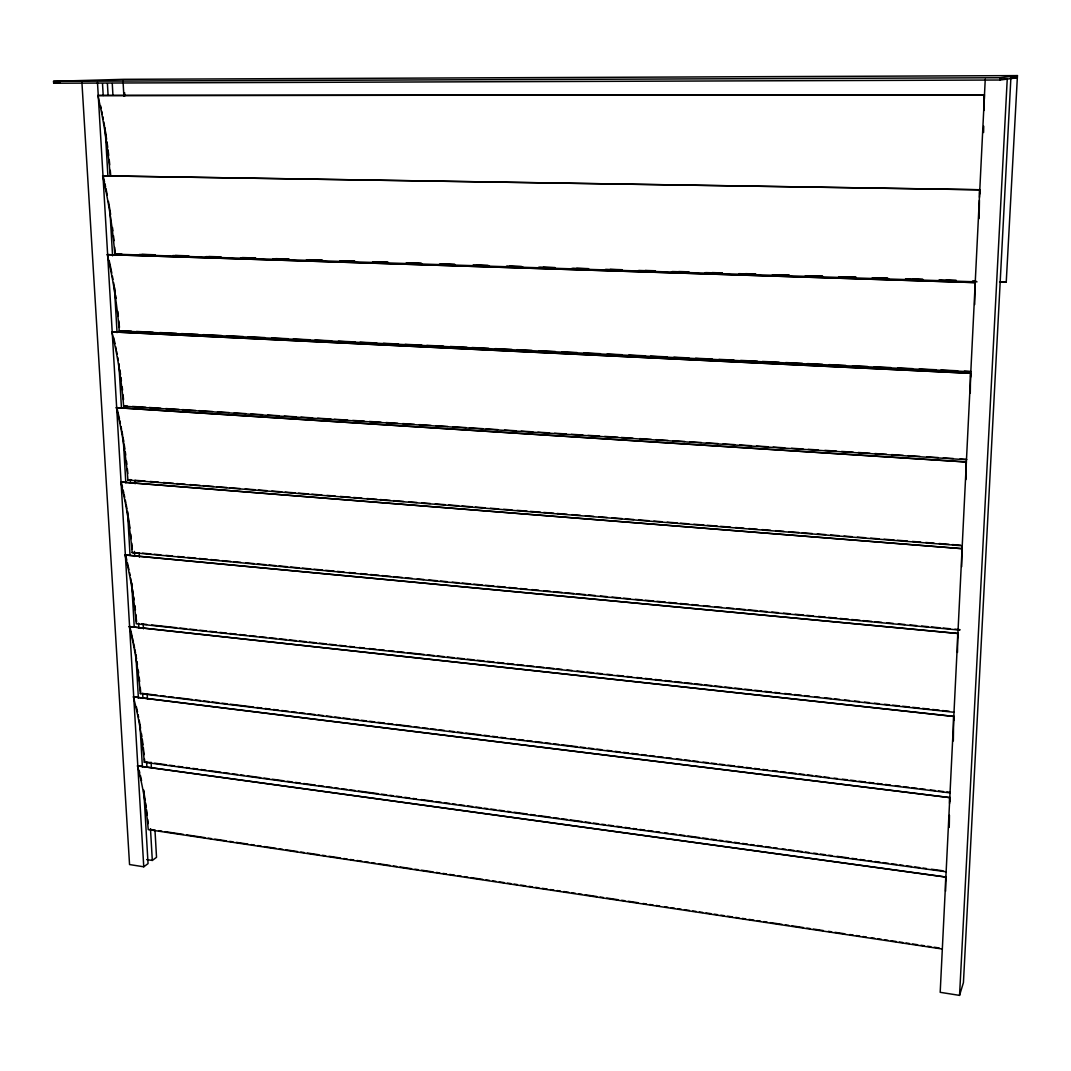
<?xml version="1.0" encoding="UTF-8"?>
<svg xmlns="http://www.w3.org/2000/svg" width="1071" height="1071" viewBox="0 0 1071 1071"><rect width="100%" height="100%" fill="white"/><g stroke="black" fill="none" stroke-linecap="round" stroke-linejoin="round"><path stroke-width="1.5" d="M985.253 79.147L940.191 992.322L959.549 995.387L963.431 982.589L1010.85 78.598M1017.45 75.613L123.861 79.321L53.55 81.316L53.67 83.217L1000.153 80.017L1000.274 77.741L1017.45 75.613L1006.231 282.222L999.551 282.008M959.549 995.387L1007.235 79.067L1000.943 79.093M945.586 891.192A403.258 50.35 -83.3 0 0 945.666 877.029L137.449 765.859A336.254 183.677 -74.4 0 1 148.24 829.61L942.293 949.013M949.562 803.397A403.901 52.251 -83.5 0 0 949.575 797.587L133.38 696.86A336.174 189.674 -75.6 0 1 144.317 762.244L946.121 871.767M953.324 740.958A405.213 54.152 -83.8 0 0 953.578 716.405L129.23 626.562A336.535 195.685 -77 0 1 140.341 693.633L950.031 792.875M957.487 652.426A407.288 56.053 -84.2 0 0 957.675 633.456L124.999 554.965A337.419 201.643 -78.7 0 1 136.271 623.764L954.02 712.282M961.678 566.666A410.26 57.928 -84.5 0 0 961.852 548.66L120.688 482.004A338.971 207.453 -80.6 0 1 132.148 552.596L959.763 630.096M965.948 479.594A414.249 59.762 -84.9 0 0 966.136 461.962L116.311 407.649A341.341 213.009 -82.8 0 1 127.931 480.089L962.267 545.782M970.272 393.003A419.39 61.516 -85.4 0 0 970.513 373.297L111.826 331.876A344.675 218.189 -85.3 0 1 123.634 406.217L966.537 459.74M974.69 304.485A425.843 63.162 -85.8 0 0 974.985 282.597L107.274 254.617A349.119 222.888 -87.9 0 1 119.256 330.912L970.902 371.771M977.033 281.847L114.798 254.162A354.849 226.998 89.3 0 0 102.615 175.845L979.563 189.781A433.768 64.702 -86.3 0 1 979.47 197.318M984.035 110.46A443.314 66.107 -86.8 0 0 984.236 94.797L97.876 95.506A361.971 230.452 86.5 0 1 110.259 175.925L110.728 175.711A361.811 230.225 86.5 0 0 110.259 170.302M144.317 762.244L144.746 761.829A335.999 189.527 -75.6 0 0 144.491 758.964M1006.231 282.222L999.765 281.78M140.341 693.633L140.756 693.245A336.361 195.538 -77 0 0 140.247 687.408M132.148 552.596L139.23 552.877M81.918 82.373L129.551 864.551L143.755 866.8L148.052 863.614L143.755 790.144M146.647 859.558L152.31 860.441L156.527 857.309L155 830.627M127.931 480.089L131.706 480.036M123.634 406.217L127.422 406.123M119.256 330.912L131.398 331.207M114.798 254.162L121.947 254.148M1000.153 80.017L1017.115 77.768L1010.422 77.781M53.67 83.217L60.284 83.016M53.55 81.316L1000.274 77.741M97.876 95.506L984.236 94.797M102.615 175.845L979.925 189.741M141.974 254.363L155.349 254.791M175.416 255.434L188.791 255.862M208.858 256.505L220.559 256.879M242.3 257.576L255.674 258.004M275.742 258.647L289.116 259.075M309.184 259.718L322.558 260.146M342.626 260.775L354.327 261.15M376.068 261.846L387.769 262.221M409.51 262.917L421.211 263.292M442.952 263.988L454.653 264.363M476.394 265.059L488.095 265.434M509.836 266.13L521.55 266.505M543.278 267.188L554.992 267.563M576.72 268.259L588.434 268.634M610.162 269.33L621.876 269.705M645.278 270.454L655.318 270.776M678.719 271.525L688.76 271.847M712.161 272.596L722.202 272.918M745.603 273.654L755.644 273.975M779.045 274.725L789.086 275.046M812.487 275.796L822.528 276.117M845.929 276.867L855.97 277.188M879.385 277.938L887.739 278.206M912.827 279.009L922.854 279.33M946.269 280.067L956.296 280.388M139.391 254.483L154.425 254.965M172.792 255.554L187.827 256.036M206.194 256.625L221.228 257.107M241.27 257.736L254.63 258.165M273.011 258.754L288.032 259.236M306.413 259.825L321.447 260.307M339.815 260.896L354.849 261.378M373.217 261.967L388.251 262.449M406.619 263.038L421.653 263.52M440.02 264.109L455.055 264.591M473.436 265.166L488.456 265.648M506.837 266.237L521.872 266.719M538.566 267.255L555.273 267.79M571.968 268.326L588.675 268.861M605.383 269.397L622.077 269.932M638.785 270.468L655.479 271.003M672.186 271.539L688.894 272.061M705.588 272.596L722.296 273.132M738.99 273.667L755.698 274.203M772.405 274.738L789.099 275.274M805.807 275.809L822.501 276.345M839.209 276.88L855.916 277.416M872.611 277.951L887.645 278.433M906.012 279.009L922.72 279.544M939.414 280.08L956.122 280.615M972.829 281.151L976.163 281.258M140.314 254.724L155.349 255.206M173.73 255.795L188.764 256.277M205.458 256.812L220.492 257.294M240.533 257.937L255.567 258.419M273.948 259.008L288.983 259.49M307.35 260.079L322.384 260.561M340.765 261.15L355.8 261.632M372.494 262.167L387.528 262.649M405.909 263.238L420.943 263.72M439.311 264.309L454.345 264.791M472.713 265.38L489.42 265.916M506.128 266.451L522.835 266.987M539.53 267.522L554.564 268.004M572.945 268.593L587.979 269.075M606.347 269.664L621.381 270.146M638.088 270.682L654.783 271.217M671.49 271.753L688.198 272.288M704.892 272.824L721.6 273.359M739.981 273.948L755.015 274.43M773.382 275.019L788.417 275.501M805.124 276.037L821.818 276.572M838.526 277.108L855.234 277.643M871.928 278.179L888.635 278.714M905.343 279.25L922.051 279.785M938.745 280.321L955.452 280.856M972.16 281.392L975.494 281.499M107.274 254.617L974.985 282.597M136.405 331.448L153.099 332.251M159.78 332.572L176.474 333.362M181.481 333.603L198.175 334.406M203.182 334.647L221.536 335.531M226.543 335.772L243.237 336.562M248.244 336.803L264.939 337.606M271.619 337.927L288.313 338.731M293.32 338.971L310.014 339.761M315.021 340.002L331.715 340.806M338.382 341.127L355.077 341.93M360.084 342.171L376.778 342.961M383.458 343.282L398.479 344.005M405.159 344.327L421.854 345.13M426.86 345.357L443.555 346.161M450.235 346.482L466.916 347.285M471.923 347.526L488.617 348.329M495.297 348.637L511.992 349.441M516.998 349.682L532.019 350.404M538.7 350.726L555.394 351.516M562.074 351.837L577.095 352.56M583.775 352.881L600.456 353.684M607.137 354.006L622.157 354.715M628.838 355.036L645.532 355.84M650.539 356.081L667.233 356.884M673.913 357.205L688.934 357.915M695.615 358.236L712.295 359.039M718.976 359.361L733.996 360.084M740.677 360.405L757.371 361.195M762.378 361.436L779.072 362.239M785.753 362.56L802.447 363.364M807.454 363.591L822.474 364.314M829.155 364.635L845.849 365.439M852.516 365.76L867.537 366.483M874.217 366.791L890.911 367.594M897.592 367.915L912.612 368.638M919.293 368.96L935.987 369.749M940.994 369.99L957.688 370.794M964.355 371.115L971.036 371.436M111.826 331.876L970.513 373.297M132.429 406.445L145.776 407.288M149.11 407.502L160.797 408.252M165.791 408.56L179.138 409.417M182.485 409.617L195.832 410.474M199.166 410.675L212.513 411.532M217.52 411.84L229.194 412.589M234.201 412.897L245.888 413.647M250.895 413.968L262.569 414.705M267.576 415.026L279.25 415.762M284.257 416.084L295.944 416.82M300.951 417.141L312.625 417.877M317.632 418.199L330.979 419.042M334.313 419.256L347.66 420.1M352.667 420.421L364.354 421.157M369.348 421.479L381.035 422.215M386.042 422.536L397.716 423.273M402.723 423.594L414.397 424.33M419.404 424.651L431.091 425.388M436.098 425.709L447.772 426.459M452.779 426.767L466.126 427.61M469.459 427.824L482.807 428.681M486.154 428.882L497.828 429.632M504.508 430.047L516.182 430.796M521.189 431.104L532.863 431.854M537.87 432.162L549.557 432.912M554.55 433.233L566.238 433.969M571.245 434.291L582.919 435.027M587.925 435.348L599.613 436.084M604.606 436.406L617.954 437.249M621.3 437.463L632.974 438.2M639.655 438.628L651.329 439.364M656.336 439.686L668.009 440.422M673.016 440.743L684.704 441.48M689.711 441.801L701.385 442.537M706.391 442.859L718.065 443.595M723.072 443.916L734.76 444.652M739.766 444.974L751.44 445.723M756.447 446.031L768.121 446.781M773.128 447.089L784.815 447.839M791.482 448.254L803.156 449.003M808.163 449.311L818.177 449.954M824.857 450.369L836.531 451.119M841.538 451.44L853.212 452.176M858.219 452.498L869.906 453.234M874.913 453.555L886.587 454.291M891.594 454.613L903.268 455.349M908.275 455.67L919.962 456.407M926.629 456.835L938.316 457.571M943.323 457.893L953.324 458.522M960.004 458.95L966.671 459.379M116.311 407.649L966.136 461.962M135.04 480.303L145.054 481.08M150.06 481.481L158.401 482.137M163.394 482.526L173.408 483.316M176.742 483.583L185.082 484.239M190.089 484.628L200.103 485.417M203.436 485.672L213.437 486.462M216.784 486.729L226.784 487.519M230.118 487.774L240.132 488.563M245.139 488.952L255.139 489.742M258.486 490.009L266.826 490.665M271.82 491.054L281.834 491.843M285.167 492.111L295.181 492.888M298.514 493.155L308.528 493.945M311.862 494.2L321.862 494.989M326.869 495.391L335.21 496.047M340.217 496.435L350.23 497.225M353.564 497.48L361.904 498.135M366.911 498.537L376.912 499.327M380.245 499.581L390.259 500.371M393.593 500.639L403.606 501.415M408.613 501.817L416.954 502.473M421.947 502.861L430.288 503.517M435.295 503.919L445.308 504.695M448.642 504.963L458.656 505.753M461.989 506.007L471.99 506.797M475.337 507.065L485.337 507.855M490.344 508.243L498.684 508.899M503.691 509.287L512.032 509.943M517.039 510.345L527.039 511.135M530.373 511.389L540.386 512.179M543.72 512.447L553.734 513.223M557.067 513.491L567.081 514.281M572.075 514.669L580.415 515.325M585.422 515.727L593.762 516.383M598.769 516.771L607.11 517.427M612.117 517.815L622.117 518.605M625.464 518.873L633.804 519.529M638.798 519.917L648.812 520.707M653.819 521.095L662.159 521.751M667.166 522.153L677.167 522.943M680.5 523.197L688.84 523.853M693.847 524.255L703.861 525.031M707.195 525.299L717.209 526.089M720.542 526.343L730.542 527.133M735.549 527.534L743.89 528.19M748.897 528.579L757.237 529.235M762.244 529.623L770.585 530.279M775.591 530.681L783.932 531.336M788.925 531.725L798.939 532.515M802.273 532.782L812.287 533.559M817.293 533.96L825.634 534.616M830.627 535.005L838.968 535.661M843.975 536.062L852.315 536.718M857.322 537.106L865.663 537.762M870.669 538.164L879.01 538.82M884.017 539.208L894.017 539.998M897.351 540.253L907.365 541.042M912.372 541.444L920.712 542.1M925.719 542.488L934.059 543.144M939.053 543.533L949.067 544.322M952.4 544.59L960.741 545.246M120.688 482.004L961.852 548.66M142.563 553.185L150.891 553.961M154.224 554.283L160.878 554.898M165.871 555.367L172.525 555.996M177.518 556.465L184.185 557.081M187.505 557.389L195.832 558.178M199.166 558.486L207.493 559.263M210.813 559.571L219.14 560.347M222.473 560.669L230.787 561.445M234.121 561.753L240.774 562.382M245.768 562.851L254.095 563.627M257.428 563.935L265.755 564.712M269.075 565.019L275.742 565.649M279.062 565.957L287.389 566.733M290.723 567.054L299.037 567.831M302.37 568.139L310.697 568.915M314.017 569.223L322.344 570.013M325.678 570.321L334.005 571.097M337.325 571.405L343.992 572.034M348.985 572.503L355.639 573.119M360.632 573.587L367.286 574.217M370.62 574.525L378.947 575.301M382.28 575.609L390.594 576.399M393.927 576.707L402.254 577.483M405.574 577.791L412.241 578.42M417.235 578.889L423.888 579.505M428.882 579.973L437.209 580.75M440.542 581.071L447.196 581.687M452.19 582.155L458.843 582.785M462.177 583.093L470.504 583.869M473.824 584.177L482.151 584.953M485.484 585.275L493.811 586.051M497.131 586.359L505.458 587.136M508.792 587.457L517.106 588.233M520.439 588.541L527.093 589.17M532.086 589.626L538.753 590.255M543.747 590.723L550.4 591.339M553.734 591.661L562.061 592.437M565.381 592.745L573.708 593.521M577.041 593.843L585.355 594.619M588.689 594.927L595.342 595.556M600.349 596.012L607.003 596.641M611.996 597.109L620.323 597.886M623.643 598.194L630.31 598.823M635.304 599.291L641.957 599.907M645.291 600.229L653.605 601.005M656.938 601.313L665.265 602.089M668.599 602.397L676.912 603.187M680.246 603.495L688.573 604.272M691.893 604.58L698.56 605.209M703.553 605.677L710.207 606.293M715.2 606.762L721.867 607.391M726.861 607.859L733.515 608.475M736.848 608.783L745.162 609.573M748.495 609.881L756.822 610.657M760.142 610.965L766.809 611.595M771.803 612.063L778.456 612.679M783.45 613.148L790.117 613.777M795.11 614.245L803.424 615.022M806.758 615.33L813.411 615.959M818.405 616.414L825.072 617.043M828.405 617.351L836.719 618.128M840.052 618.449L848.379 619.225M851.699 619.533L860.026 620.31M863.36 620.631L871.674 621.408M875.007 621.716L881.674 622.345M886.668 622.8L893.321 623.429M898.315 623.898L904.968 624.513M909.962 624.982L916.629 625.611M921.622 626.08L928.276 626.696M931.609 627.017L939.936 627.793M943.256 628.101L949.923 628.731M954.917 629.186L959.911 629.654M124.999 554.965L957.675 633.456M141.693 623.938L146.673 624.473M151.667 625.022L176.581 627.713M179.901 628.075L186.555 628.797M189.875 629.146L196.515 629.868M199.849 630.23L206.489 630.953M209.809 631.301L216.462 632.024M219.783 632.385L226.423 633.108M229.756 633.47L236.396 634.179M239.717 634.541L246.37 635.264M249.69 635.625L256.33 636.335M259.664 636.696L266.304 637.419M269.624 637.781L276.278 638.49M279.598 638.851L286.238 639.574M289.558 639.936L296.212 640.659M299.532 641.007L306.186 641.73M309.506 642.091L316.146 642.814M319.466 643.162L326.12 643.885M329.44 644.247L336.08 644.97M339.413 645.331L346.053 646.041M349.374 646.402L354.367 646.938M359.347 647.486L364.327 648.022M369.321 648.557L375.961 649.28M379.281 649.642L384.275 650.177M389.255 650.713L394.235 651.262M397.555 651.61L404.209 652.333M407.529 652.694L424.143 654.488M427.463 654.85L434.116 655.572M437.437 655.934L444.077 656.643M447.41 657.005L454.05 657.728M457.371 658.089L464.024 658.799M467.344 659.16L473.984 659.883M477.318 660.245L483.958 660.954M487.278 661.316L493.932 662.039M497.252 662.4L503.892 663.123M507.226 663.471L513.866 664.194M517.186 664.556L523.839 665.278M527.16 665.627L533.8 666.349M537.133 666.711L543.773 667.434M547.094 667.795L553.747 668.505M557.067 668.866L562.047 669.402M567.028 669.951L572.021 670.486M577.001 671.022L583.655 671.745M586.975 672.106L593.615 672.816M596.935 673.177L601.929 673.726M606.909 674.261L611.889 674.797M616.883 675.332L623.523 676.055M626.843 676.417L631.836 676.952M636.817 677.488L641.797 678.037M645.13 678.398L651.77 679.108M655.091 679.469L661.744 680.192M665.064 680.554L671.704 681.263M675.025 681.625L681.678 682.347M684.998 682.709L691.652 683.418M694.972 683.78L701.612 684.503M704.932 684.864L711.586 685.587M714.906 685.935L721.546 686.658M724.88 687.02L731.52 687.743M734.84 688.091L741.493 688.814M744.814 689.175L751.454 689.898M754.787 690.26L761.427 690.969M764.748 691.331L771.401 692.053M774.721 692.415L779.701 692.95M784.695 693.486L791.335 694.209M794.655 694.57L801.309 695.28M804.629 695.641L809.609 696.19M814.589 696.726L819.583 697.261M824.563 697.797L831.216 698.52M834.537 698.881L839.517 699.417M844.497 699.952L849.49 700.501M854.471 701.036L859.451 701.572M864.444 702.121L869.424 702.656M874.405 703.192L879.398 703.727M884.378 704.276L889.358 704.812M892.692 705.173L899.332 705.883M902.652 706.244L909.306 706.967M912.626 707.329L919.266 708.051M922.6 708.4L929.24 709.122M932.56 709.484L939.213 710.207M942.534 710.568L949.174 711.278M129.23 626.562L953.578 716.405M142.416 693.446L157.343 695.28M160.663 695.681L165.644 696.297M168.964 696.699L173.93 697.315M177.251 697.716L192.178 699.55M195.498 699.952L200.478 700.554M203.785 700.97L208.765 701.572M212.085 701.987L218.712 702.79M222.032 703.205L227.012 703.808M230.332 704.223L253.546 707.061M256.866 707.462L261.846 708.078M265.153 708.48L270.133 709.096M273.453 709.497L278.42 710.113M281.74 710.515L288.38 711.331M291.7 711.733L296.667 712.349M299.987 712.75L304.967 713.353M308.287 713.768L314.914 714.571M318.234 714.986L323.214 715.589M326.521 716.004L331.501 716.606M334.821 717.021L339.802 717.624M343.108 718.025L349.748 718.842M353.069 719.243L358.035 719.859M361.355 720.261L366.336 720.877M369.656 721.278L374.622 721.894M377.943 722.296L384.583 723.112M387.889 723.514L392.87 724.13M396.19 724.532L411.117 726.366M414.437 726.767L419.404 727.37M422.724 727.785L427.704 728.387M431.024 728.802L435.991 729.405M439.311 729.82L444.291 730.422M449.271 731.038L454.238 731.64M457.558 732.042L462.538 732.658M465.845 733.059L480.772 734.893M484.092 735.295L489.072 735.911M492.392 736.313L497.359 736.928M500.679 737.33L505.659 737.932M510.639 738.548L515.606 739.164M518.926 739.566L523.906 740.168M527.213 740.583L532.193 741.186M535.513 741.601L542.154 742.404M545.46 742.819L550.44 743.421M553.761 743.836L558.727 744.439M562.047 744.84L576.974 746.674M580.295 747.076L585.275 747.692M588.595 748.093L593.562 748.709M596.882 749.111L601.862 749.727M606.829 750.329L611.809 750.945M615.129 751.347L620.109 751.962M623.416 752.364L628.396 752.967M631.716 753.382L638.343 754.185M641.663 754.6L646.643 755.202M649.963 755.617L654.93 756.22M658.25 756.635L663.23 757.237M666.55 757.639L671.517 758.255M676.497 758.857L681.477 759.473M684.784 759.875L689.764 760.49M693.084 760.892L698.051 761.508M703.031 762.11L708.011 762.726M711.331 763.128L716.298 763.743M719.618 764.145L724.598 764.761M727.919 765.163L734.545 765.979M737.865 766.381L742.846 766.983M746.152 767.398L751.132 768.001M754.453 768.416L759.433 769.018M762.739 769.433L767.72 770.036M772.7 770.651L777.666 771.254M780.987 771.656L785.967 772.271M789.287 772.673L795.914 773.49M799.234 773.891L804.214 774.507M807.521 774.909L812.501 775.524M815.821 775.926L820.801 776.542M824.108 776.944L829.088 777.559M834.068 778.162L837.388 778.563M842.355 779.179L847.335 779.782M850.655 780.197L855.622 780.799M858.942 781.214L865.582 782.017M868.902 782.432L873.869 783.035M877.189 783.45L882.169 784.052M885.476 784.454L890.456 785.07M895.436 785.672L900.403 786.288M903.723 786.69L908.703 787.305M912.023 787.707L916.99 788.323M920.31 788.725L925.29 789.34M930.271 789.943L935.237 790.559M938.557 790.96L943.538 791.576M946.844 791.978L950.164 792.379M133.38 696.86L949.575 797.587M146.392 762.057L151.359 762.739M154.679 763.181L166.273 764.774M169.579 765.216L174.546 765.899M177.866 766.354L182.833 767.023M186.14 767.479L189.46 767.934M192.767 768.389L197.733 769.058M201.04 769.514L206.02 770.196M209.327 770.651L220.921 772.231M224.227 772.686L229.194 773.356M232.514 773.811L237.481 774.494M240.788 774.935L244.108 775.391M247.414 775.846L260.668 777.653M263.975 778.108L268.941 778.791M272.262 779.233L283.842 780.826M287.162 781.268L292.129 781.95M295.435 782.406L300.402 783.075M303.722 783.53L315.316 785.11M318.623 785.565L323.589 786.248M326.909 786.703L331.876 787.372M335.183 787.828L338.503 788.283M341.81 788.738L346.776 789.407M350.083 789.863L355.063 790.545M358.37 790.987L378.237 793.705M381.557 794.16L386.524 794.829M389.831 795.284L393.151 795.74M396.457 796.195L401.424 796.864M404.744 797.319L409.711 798.002M413.018 798.457L416.324 798.899M421.305 799.582L432.885 801.162M436.205 801.617L441.172 802.299M444.478 802.755L449.445 803.424M452.765 803.879L456.072 804.334M459.392 804.776L464.359 805.459M467.666 805.914L472.632 806.597M475.952 807.039L480.919 807.721M484.226 808.177L487.546 808.632M490.853 809.074L495.819 809.756M499.126 810.212L504.093 810.881M507.413 811.336L510.72 811.791M514.04 812.246L527.28 814.054M530.6 814.509L535.567 815.178M538.874 815.633L550.467 817.213M553.774 817.668L558.754 818.351M562.061 818.793L567.028 819.476M570.334 819.931L581.928 821.511M585.248 821.966L590.215 822.648M593.521 823.09L598.488 823.773M601.808 824.228L605.115 824.683M608.435 825.125L613.402 825.808M616.709 826.263L621.675 826.932M624.995 827.388L629.962 828.07M633.269 828.526L636.576 828.967M639.896 829.423L644.862 830.105M648.169 830.561L653.136 831.23M656.456 831.685L659.763 832.14M664.73 832.81L668.05 833.265M671.356 833.72L676.323 834.403M679.643 834.845L684.61 835.527M687.917 835.982L699.51 837.562M702.817 838.017L707.797 838.687M711.104 839.142L716.071 839.825M719.377 840.28L722.697 840.722M726.004 841.177L730.971 841.86M734.291 842.315L739.258 842.984M742.564 843.439L747.531 844.122M750.851 844.577L754.158 845.019M757.478 845.474L762.445 846.157M765.752 846.599L770.718 847.281M774.038 847.737L777.345 848.192M782.312 848.861L785.619 849.316M788.939 849.772L793.906 850.454M797.212 850.896L802.179 851.579M805.499 852.034L808.806 852.489M813.773 853.159L817.093 853.614M820.399 854.069L825.366 854.738M828.686 855.193L831.993 855.649M836.96 856.331L848.553 857.911M851.86 858.366L856.84 859.036M860.147 859.491L865.114 860.174M868.42 860.615L871.74 861.071M875.047 861.526L880.014 862.209M883.334 862.65L888.301 863.333M891.608 863.788L896.574 864.471M899.894 864.913L903.201 865.368M906.508 865.823L911.488 866.506M914.795 866.948L919.761 867.63M923.068 868.086L926.388 868.527M931.355 869.21L942.949 870.79M137.449 765.859L945.666 877.029M150.301 829.436L155.268 830.172M158.575 830.681L161.882 831.176M165.188 831.672L183.382 834.403M186.689 834.898L204.882 837.629M208.189 838.124L211.496 838.633M214.802 839.129L226.369 840.869M229.676 841.364L232.996 841.86M236.303 842.355L247.87 844.095M251.176 844.591L254.483 845.086M257.79 845.581L261.096 846.077M264.417 846.585L275.983 848.312M279.29 848.821L282.597 849.316M285.903 849.812L297.484 851.552M300.79 852.047L304.097 852.543M307.404 853.038L318.984 854.778M322.291 855.274L325.597 855.769M328.904 856.265L340.484 858.005M343.791 858.514L347.098 859.009M350.404 859.504L353.711 860M357.018 860.495L361.985 861.245M365.291 861.74L368.598 862.235M371.905 862.731L375.211 863.226M378.518 863.721L390.098 865.462M393.405 865.957L396.712 866.466M400.019 866.961L411.585 868.701M414.892 869.197L418.212 869.692M421.519 870.188L433.086 871.928M436.392 872.423L439.699 872.919M443.006 873.414L446.312 873.909M449.633 874.418L454.586 875.154M457.893 875.65L461.199 876.145M464.506 876.654L467.813 877.149M471.12 877.644L482.7 879.385M486.006 879.88L489.313 880.375M492.62 880.871L495.927 881.366M499.233 881.861L504.2 882.611M507.507 883.106L510.813 883.602M514.12 884.097L517.427 884.606M520.734 885.101L525.7 885.837M529.007 886.333L532.314 886.842M535.62 887.337L538.927 887.832M542.234 888.328L547.201 889.077M550.507 889.573L553.814 890.068M557.121 890.563L560.428 891.059M563.734 891.554L568.688 892.304M571.994 892.799L575.314 893.294M578.621 893.79L581.928 894.285M585.235 894.794L596.801 896.534M600.108 897.029L603.415 897.525M606.735 898.02L618.302 899.76M621.608 900.256L624.915 900.751M628.222 901.247L638.155 902.746M643.109 903.482L646.415 903.978M649.722 904.486L653.029 904.982M656.336 905.477L659.642 905.972M664.609 906.722L667.916 907.217M671.222 907.713L674.529 908.208M677.836 908.703L681.143 909.199M684.449 909.694L689.416 910.444M692.723 910.939L696.03 911.434M699.336 911.93L702.643 912.438M705.95 912.934L710.916 913.67M714.223 914.165L717.53 914.674M720.837 915.17L724.143 915.665M727.45 916.16L732.417 916.91M735.723 917.405L739.03 917.901M742.337 918.396L745.644 918.891M748.95 919.387L753.904 920.136M757.21 920.632L760.517 921.127M763.837 921.622L767.144 922.118M770.451 922.626L782.017 924.367M785.324 924.862L788.631 925.357M791.938 925.853L803.518 927.593M806.824 928.088L810.131 928.584M813.438 929.079L823.358 930.579M828.325 931.315L831.632 931.81M834.938 932.319L844.858 933.805M849.825 934.555L853.132 935.05M856.439 935.545L859.745 936.041M863.052 936.536L866.359 937.031M871.325 937.781L874.632 938.276M877.939 938.772L881.246 939.267M884.552 939.762L887.859 940.271M891.166 940.766L896.132 941.503M899.439 941.998L902.746 942.507M906.053 943.002L909.359 943.497M912.666 943.993L917.619 944.742M920.94 945.238L924.246 945.733M927.553 946.229L930.86 946.724M934.166 947.219L939.12 947.969M97.474 82.32L143.755 866.8M112.268 83.538L112.937 95.212M134.973 480.424L135.16 483.757M139.176 553.801L139.364 557.134M143.179 623.844L143.46 628.838M147.182 693.874L147.463 698.881M151.091 762.257L151.386 767.251M107.421 83.685L108.091 95.386M130.301 479.58L130.488 482.927M134.451 551.418L134.732 556.425M138.601 623.242L138.882 628.249M142.657 693.406L142.938 698.412M146.607 761.883L146.901 766.903M150.476 828.713L152.31 860.441M102.521 83.833L103.204 95.52M105.052 127.248L107.876 175.671M109.925 210.733L112.562 255.822M114.41 287.55L117.047 332.626M118.894 364.354L121.438 407.77M123.192 437.825L125.816 482.901M127.476 511.295L130.006 554.711M131.666 583.093L134.21 626.508M135.856 654.89L138.4 698.305M139.953 725.027L142.389 766.769M124.611 92.642L124.798 95.962M123.031 81.142L123.875 96.122M139.176 770.424A336.08 183.543 -74.4 0 1 139.792 772.941M140.395 775.471A336.08 183.543 -74.4 0 1 141.546 780.585M143.621 790.987A336.08 183.543 -74.4 0 1 145.214 800.291M145.629 802.982A336.08 183.543 -74.4 0 1 146.218 807.039M146.58 809.77A336.08 183.543 -74.4 0 1 147.263 815.259M147.731 819.395A336.08 183.543 -74.4 0 1 148.146 823.572M945.813 876.493A403.004 50.31 -83.3 0 1 945.8 880.683M136.365 706.793A335.999 189.527 -75.6 0 1 137.53 712.054M138.079 714.718A335.999 189.527 -75.6 0 1 138.614 717.383M139.136 720.06A335.999 189.527 -75.6 0 1 140.596 728.186M141.466 733.675A335.999 189.527 -75.6 0 1 141.867 736.433M142.269 739.218A335.999 189.527 -75.6 0 1 142.992 744.8M143.327 747.612A335.999 189.527 -75.6 0 1 144.09 754.68M949.442 815.245A403.901 52.251 -83.5 0 1 949.241 827.401M949.723 797.078A403.66 52.198 -83.5 0 1 949.709 801.429M129.658 626.2A336.361 195.538 -77 0 1 132.255 636.857M132.55 638.209A336.361 195.538 -77 0 1 133.433 642.279M133.728 643.631A336.361 195.538 -77 0 1 134.544 647.741M134.812 649.12A336.361 195.538 -77 0 1 135.589 653.27M135.83 654.662A336.361 195.538 -77 0 1 136.539 658.839M136.994 661.65A336.361 195.538 -77 0 1 137.436 664.462M138.239 670.138A336.361 195.538 -77 0 1 138.628 672.99M139.163 677.287A336.361 195.538 -77 0 1 139.645 681.611M953.726 715.937A404.972 54.099 -83.8 0 1 953.712 720.448M125.441 554.617A337.245 201.482 -78.7 0 1 126.793 560.079M127.436 562.837A337.245 201.482 -78.7 0 1 128.065 565.608M128.373 567.001A337.245 201.482 -78.7 0 1 128.975 569.785M129.564 572.583A337.245 201.482 -78.7 0 1 130.127 575.395M130.662 578.22A337.245 201.482 -78.7 0 1 131.198 581.058M131.452 582.49A337.245 201.482 -78.7 0 1 132.188 586.774M132.657 589.639A337.245 201.482 -78.7 0 1 133.326 593.977M133.741 596.868A337.245 201.482 -78.7 0 1 134.156 599.787M134.906 605.624A337.245 201.482 -78.7 0 1 135.415 610.042M135.883 614.473A337.245 201.482 -78.7 0 1 136.579 621.903M957.822 633.015A407.047 56 -84.2 0 1 957.795 637.7M121.143 481.682A338.811 207.279 -80.6 0 1 122.509 487.318M123.165 490.17A338.811 207.279 -80.6 0 1 123.808 493.021M124.116 494.454A338.811 207.279 -80.6 0 1 124.731 497.319M125.32 500.197A338.811 207.279 -80.6 0 1 125.896 503.102M126.164 504.548A338.811 207.279 -80.6 0 1 126.98 508.912M127.489 511.844A338.811 207.279 -80.6 0 1 127.984 514.776M128.466 517.721A338.811 207.279 -80.6 0 1 129.136 522.166M129.363 523.652A338.811 207.279 -80.6 0 1 129.979 528.11M130.742 534.094A338.811 207.279 -80.6 0 1 131.264 538.606M131.746 543.144A338.811 207.279 -80.6 0 1 132.322 549.209M961.999 548.245A410.019 57.861 -84.5 0 1 961.972 553.118M116.752 407.355A341.18 212.821 -82.8 0 1 119.457 419.056M119.778 420.528A341.18 212.821 -82.8 0 1 120.394 423.473M120.996 426.445A341.18 212.821 -82.8 0 1 121.572 429.417M121.866 430.917A341.18 212.821 -82.8 0 1 122.683 435.402M122.937 436.901A341.18 212.821 -82.8 0 1 123.701 441.426M124.182 444.452A341.18 212.821 -82.8 0 1 124.879 448.99M125.32 452.042A341.18 212.821 -82.8 0 1 125.735 455.095M126.512 461.226A341.18 212.821 -82.8 0 1 126.86 464.292M127.369 468.924A341.18 212.821 -82.8 0 1 127.824 473.556M966.283 461.588A414.008 59.695 -84.9 0 1 966.243 465.617M113.7 337.606A344.514 217.989 -85.3 0 1 115.039 343.657M115.668 346.696A344.514 217.989 -85.3 0 1 116.297 349.748M116.592 351.275A344.514 217.989 -85.3 0 1 117.181 354.34M117.756 357.406A344.514 217.989 -85.3 0 1 118.305 360.485M118.827 363.578A344.514 217.989 -85.3 0 1 119.336 366.67M119.832 369.763A344.514 217.989 -85.3 0 1 120.541 374.435M120.983 377.554A344.514 217.989 -85.3 0 1 121.398 380.687M122.188 386.952A344.514 217.989 -85.3 0 1 122.549 390.098M123.058 394.838A344.514 217.989 -85.3 0 1 123.526 399.577M970.647 372.962A419.149 61.435 -85.4 0 1 970.621 377.153M109.162 260.574A348.972 222.674 -88 0 1 111.799 273.078M112.401 276.224A348.972 222.674 -88 0 1 112.991 279.384M113.566 282.543A348.972 222.674 -88 0 1 114.115 285.703M114.383 287.296A348.972 222.674 -88 0 1 115.146 292.062M115.641 295.248A348.972 222.674 -88 0 1 116.11 298.448M117.783 311.273A348.972 222.674 -88 0 1 118.332 316.106M118.841 320.939A348.972 222.674 -88 0 1 119.443 327.405M975.119 282.289A425.615 63.095 -85.8 0 1 975.079 286.64M103.084 175.631A354.688 226.784 89.3 0 1 104.543 182.03M104.891 183.636A354.688 226.784 89.3 0 1 105.587 186.849M105.922 188.456A354.688 226.784 89.3 0 1 107.22 194.909M108.425 201.388A354.688 226.784 89.3 0 1 110.621 214.428M112.482 227.534A354.688 226.784 89.3 0 1 112.91 230.827M113.486 235.767A354.688 226.784 89.3 0 1 114.035 240.707M114.691 247.307A354.688 226.784 89.3 0 1 115.133 252.274M979.43 200.344A433.768 64.702 -86.3 0 1 979.108 218.578M979.697 189.527A433.527 64.635 -86.3 0 1 979.657 194.038M100.674 105.895A361.811 230.225 86.5 0 1 101.223 108.559M101.758 111.21A361.811 230.225 86.5 0 1 102.281 113.874M102.803 116.538A361.811 230.225 86.5 0 1 103.298 119.202M103.78 121.866A361.811 230.225 86.5 0 1 104.476 125.883M104.931 128.56A361.811 230.225 86.5 0 1 106.605 139.297M106.993 141.988A361.811 230.225 86.5 0 1 107.729 147.37M108.077 150.06A361.811 230.225 86.5 0 1 108.733 155.456M109.188 159.499A361.811 230.225 86.5 0 1 109.751 164.894M983.727 126.217A443.314 66.107 -86.8 0 1 983.58 132.536M984.383 94.583A443.059 66.027 -86.8 0 1 984.329 99.268"/></g></svg>
